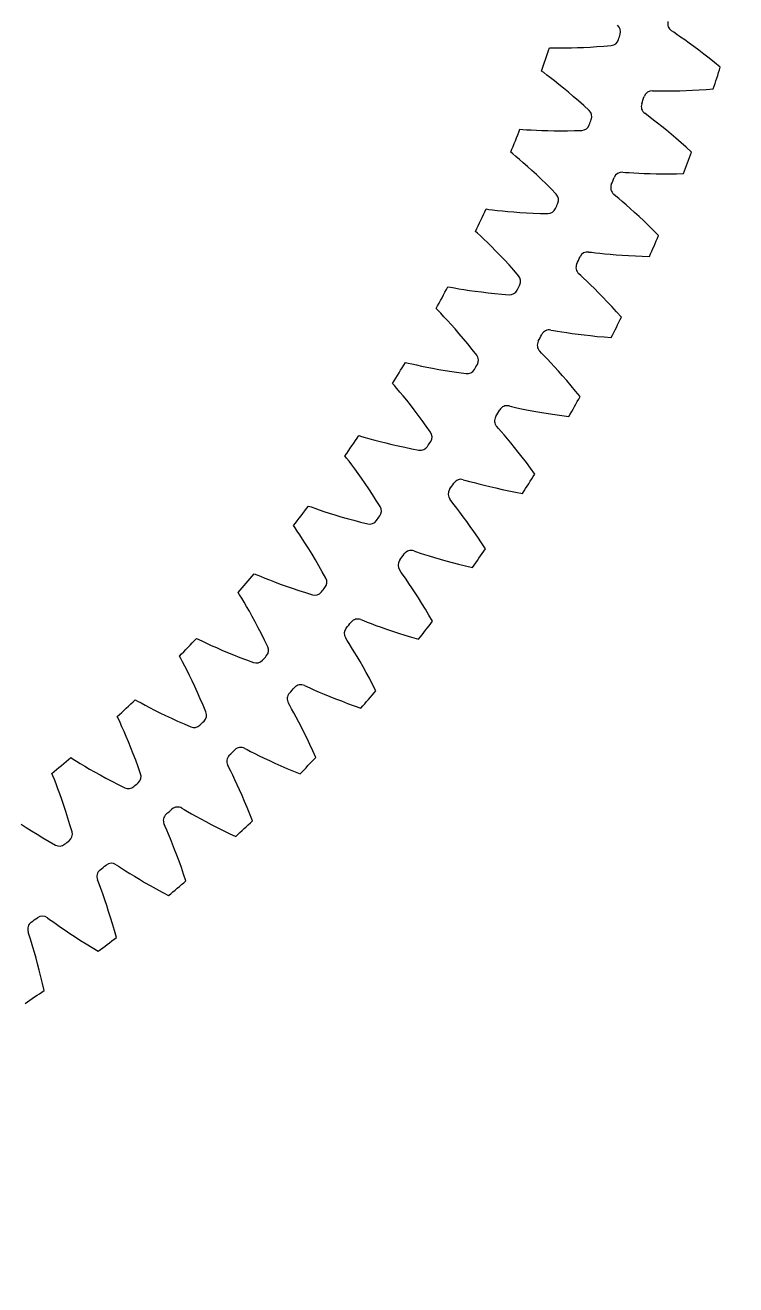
# Model space of a CAD drawing. Header units: millimetres. Extents: x -171 to 171, y -171 to 171.
# Drawn here: x 34.9 to 85.5, y -123.7 to -33.9 of the extents above; entities that cross this region are included whole.
import ezdxf

# ---------------------------------------------------------------- set-up
doc = ezdxf.new("R2010")
doc.units = ezdxf.units.MM

msp = doc.modelspace()

# ---------------------------------------------------------------- linework, layer by layer
at = {"layer": 'outer'}
msp.add_circle((0, 0), 171.326572, dxfattribs=at)
at = {"layer": 'thin_ring_external'}
for p, q in [((81.105349, -34.454786), (80.949314, -34.347022)), ((81.334207, -34.609869), (81.105349, -34.454786)), ((81.600809, -34.793694), (81.334207, -34.609869)), ((81.894878, -35.000376), (81.600809, -34.793694)), ((82.210836, -35.226985), (81.894878, -35.000376)), ((82.545065, -35.471782), (82.210836, -35.226985)), ((82.894976, -35.733631), (82.545065, -35.471782)), ((83.258604, -36.011743), (82.894976, -35.733631)), ((83.634384, -36.305551), (83.258604, -36.011743)), ((84.021037, -36.614632), (83.634384, -36.305551)), ((84.417483, -36.938662), (84.021037, -36.614632)), ((82.445412, -38.581319), (82.921807, -38.557199)), ((82.921807, -38.557199), (83.415881, -38.526841)), ((83.415881, -38.526841), (83.926567, -38.48989)), ((79.598831, -38.614366), (79.788455, -38.615992)), ((79.788455, -38.615992), (80.064867, -38.620812)), ((80.064867, -38.620812), (80.388687, -38.623837)), ((80.388687, -38.623837), (80.748123, -38.623969)), ((80.748123, -38.623969), (81.136926, -38.620396)), ((81.136926, -38.620396), (81.551138, -38.612457)), ((81.551138, -38.612457), (81.987987, -38.599594)), ((81.987987, -38.599594), (82.445412, -38.581319)), ((79.194614, -40.33825), (79.044285, -40.222659)), ((79.415255, -40.504816), (79.194614, -40.33825)), ((79.672123, -40.702015), (79.415255, -40.504816)), ((79.955256, -40.923442), (79.672123, -40.702015)), ((80.259231, -41.165889), (79.955256, -40.923442)), ((80.580524, -41.427432), (80.259231, -41.165889)), ((80.916608, -41.706806), (80.580524, -41.427432)), ((81.265561, -42.003123), (80.916608, -41.706806)), ((81.62585, -42.315735), (81.265561, -42.003123)), ((81.996216, -42.644155), (81.62585, -42.315735)), ((82.3756, -42.988005), (81.996216, -42.644155)), ((77.477671, -44.41548), (77.666965, -44.426787)), ((77.666965, -44.426787), (77.94277, -44.445714)), ((77.94277, -44.445714), (78.266013, -44.465269)), ((78.266013, -44.465269), (78.624973, -44.483755)), ((78.624973, -44.483755), (79.013452, -44.500038)), ((79.013452, -44.500038), (79.427528, -44.51326)), ((79.427528, -44.51326), (79.864465, -44.522719)), ((79.864465, -44.522719), (80.322226, -44.527824)), ((80.322226, -44.527824), (80.799232, -44.52806)), ((80.799232, -44.52806), (81.294211, -44.522971)), ((81.294211, -44.522971), (81.806117, -44.512144)), ((76.985959, -46.116476), (76.841728, -45.99336)), ((77.197807, -46.294091), (76.985959, -46.116476)), ((77.444271, -46.504148), (77.197807, -46.294091)), ((77.715728, -46.739743), (77.444271, -46.504148)), ((78.006927, -46.997395), (77.715728, -46.739743)), ((78.314446, -47.275002), (78.006927, -46.997395)), ((78.635828, -47.571172), (78.314446, -47.275002)), ((78.969195, -47.884921), (78.635828, -47.571172)), ((79.313051, -48.215522), (78.969195, -47.884921)), ((79.666165, -48.562424), (79.313051, -48.215522)), ((80.027497, -48.925197), (79.666165, -48.562424)), ((75.063069, -50.100719), (75.251539, -50.121677)), ((75.251539, -50.121677), (75.526018, -50.154662)), ((75.526018, -50.154662), (75.847841, -50.190697)), ((75.847841, -50.190697), (76.205389, -50.227487)), ((76.205389, -50.227487), (76.59253, -50.263585)), ((76.59253, -50.263585), (77.005391, -50.297932)), ((77.005391, -50.297932), (77.441274, -50.32969)), ((77.441274, -50.32969), (77.898178, -50.358162)), ((77.898178, -50.358162), (78.374549, -50.382754)), ((78.374549, -50.382754), (78.869143, -50.402944)), ((78.869143, -50.402944), (79.380934, -50.41827)), ((74.485145, -51.774389), (74.347389, -51.644069)), ((74.687648, -51.96259), (74.485145, -51.774389)), ((74.923065, -52.184957), (74.687648, -51.96259)), ((75.182137, -52.434106), (74.923065, -52.184957)), ((75.459801, -52.70629), (75.182137, -52.434106)), ((75.752744, -52.999238), (75.459801, -52.70629)), ((76.058584, -53.311431), (75.752744, -52.999238)), ((76.375496, -53.641792), (76.058584, -53.311431)), ((76.702023, -53.98952), (76.375496, -53.641792)), ((77.036964, -54.354), (76.702023, -53.98952)), ((77.379301, -54.73475), (77.036964, -54.354)), ((72.361326, -55.655251), (72.54848, -55.685805)), ((72.54848, -55.685805), (72.820916, -55.732762)), ((72.820916, -55.732762), (73.140479, -55.785183)), ((73.140479, -55.785183), (73.495682, -55.840181)), ((73.495682, -55.840181), (73.880475, -55.896)), ((73.880475, -55.896), (74.291044, -55.951383)), ((74.291044, -55.951383), (74.724737, -56.005356)), ((74.724737, -56.005356), (75.179591, -56.05712)), ((75.179591, -56.05712), (75.654085, -56.106004)), ((75.654085, -56.106004), (76.147003, -56.151423)), ((76.147003, -56.151423), (76.657344, -56.192861)), ((71.698697, -57.297229), (71.567774, -57.160045)), ((71.891326, -57.495524), (71.698697, -57.297229)), ((72.115081, -57.729622), (71.891326, -57.495524)), ((72.361094, -57.991674), (72.115081, -57.729622)), ((72.624498, -58.277681), (72.361094, -57.991674)), ((72.902101, -58.585204), (72.624498, -58.277681)), ((73.191601, -58.912607), (72.902101, -58.585204)), ((73.491231, -59.258719), (73.191601, -58.912607)), ((73.799577, -59.622665), (73.491231, -59.258719)), ((74.11547, -60.003772), (73.799577, -59.622665)), ((74.437919, -60.401505), (74.11547, -60.003772)), ((69.379489, -61.064585), (69.564839, -61.104655)), ((69.564839, -61.104655), (69.834522, -61.165462)), ((69.834522, -61.165462), (70.150992, -61.234131)), ((70.150992, -61.234131), (70.502923, -61.307195)), ((70.502923, -61.307195), (70.884364, -61.382588)), ((70.884364, -61.382588), (71.291569, -61.458863)), ((71.291569, -61.458863), (71.721941, -61.53491)), ((71.721941, -61.53491), (72.173558, -61.609832)), ((72.173558, -61.609832), (72.644937, -61.68288)), ((72.644937, -61.68288), (73.134893, -61.753408)), ((73.134893, -61.753408), (73.642452, -61.82085)), ((68.633884, -62.670587), (68.510137, -62.526897)), ((68.816136, -62.878459), (68.633884, -62.670587)), ((69.027647, -63.123676), (68.816136, -62.878459)), ((69.259959, -63.397949), (69.027647, -63.123676)), ((69.508415, -63.697032), (69.259959, -63.397949)), ((69.769953, -64.018329), (69.508415, -63.697032)), ((70.042358, -64.360086), (69.769953, -64.018329)), ((70.323925, -64.721046), (70.042358, -64.360086)), ((70.613286, -65.100262), (70.323925, -64.721046)), ((70.909307, -65.497001), (70.613286, -65.100262)), ((66.125338, -66.314609), (66.3084, -66.36409)), ((66.3084, -66.36409), (66.574627, -66.438588)), ((71.211027, -65.91068), (70.909307, -65.497001)), ((66.574627, -66.438588), (66.887177, -66.523327)), ((66.887177, -66.523327), (67.234919, -66.614265)), ((67.234919, -66.614265), (67.612012, -66.709037)), ((67.612012, -66.709037), (68.014792, -66.806004)), ((68.014792, -66.806004), (68.440719, -66.903927)), ((68.440719, -66.903927), (68.887921, -67.001811)), ((68.887921, -67.001811), (69.354956, -67.098833)), ((69.354956, -67.098833), (69.840671, -67.194286)), ((69.840671, -67.194286), (70.344125, -67.287557)), ((65.298702, -67.880444), (65.182453, -67.730623)), ((65.470103, -68.097351), (65.298702, -67.880444)), ((65.668816, -68.353049), (65.470103, -68.097351)), ((65.886821, -68.638825), (65.668816, -68.353049)), ((66.119681, -68.950204), (65.886821, -68.638825)), ((66.364473, -69.284436), (66.119681, -68.950204)), ((66.619072, -69.639657), (66.364473, -69.284436)), ((66.881841, -70.014523), (66.619072, -69.639657)), ((67.151461, -70.408019), (66.881841, -70.014523)), ((67.426839, -70.819356), (67.151461, -70.408019)), ((67.707042, -71.247901), (67.426839, -70.819356)), ((62.607362, -71.391625), (62.787659, -71.450389)), ((62.787659, -71.450389), (63.049735, -71.538383)), ((63.049735, -71.538383), (63.357551, -71.638971)), ((63.357551, -71.638971), (63.700195, -71.747546)), ((63.700195, -71.747546), (64.071958, -71.861449)), ((64.071958, -71.861449), (64.469261, -71.978856)), ((64.469261, -71.978856), (64.889632, -72.098399)), ((64.889632, -72.098399), (65.331253, -72.21899)), ((65.331253, -72.21899), (65.792725, -72.339732)), ((65.792725, -72.339732), (66.272933, -72.459862)), ((66.272933, -72.459862), (66.770967, -72.578718)), ((61.701852, -72.91321), (61.593405, -72.757648)), ((61.861954, -73.138585), (61.701852, -72.91321)), ((62.047353, -73.404096), (61.861954, -73.138585)), ((62.25048, -73.700631), (62.047353, -73.404096)), ((62.467138, -74.023494), (62.25048, -73.700631)), ((62.694545, -74.369789), (62.467138, -74.023494)), ((62.930674, -74.737547), (62.694545, -74.369789)), ((63.173959, -75.12534), (62.930674, -74.737547)), ((63.423135, -75.53209), (63.173959, -75.12534)), ((63.67715, -75.956952), (63.423135, -75.53209)), ((63.935107, -76.399245), (63.67715, -75.956952)), ((58.83474, -76.282389), (59.011801, -76.350282)), ((59.011801, -76.350282), (59.269042, -76.451543)), ((59.269042, -76.451543), (59.57132, -76.567717)), ((59.57132, -76.567717), (59.907974, -76.693646)), ((59.907974, -76.693646), (60.273436, -76.826383)), ((60.273436, -76.826383), (60.664225, -76.963923)), ((60.664225, -76.963923), (61.077945, -77.104775)), ((61.077945, -77.104775), (61.512832, -77.247758)), ((57.852718, -77.755752), (57.752356, -77.594857)), ((58.001104, -77.989009), (57.852718, -77.755752)), ((58.172703, -78.26364), (58.001104, -77.989009)), ((61.512832, -77.247758), (61.967537, -77.391906)), ((61.967537, -77.391906), (62.440984, -77.536399)), ((62.440984, -77.536399), (62.9323, -77.680529)), ((58.360425, -78.57016), (58.172703, -78.26364)), ((58.560314, -78.903664), (58.360425, -78.57016)), ((58.769742, -79.261119), (58.560314, -78.903664)), ((58.986785, -79.640454), (58.769742, -79.261119)), ((59.209952, -80.040164), (58.986785, -79.640454)), ((59.438035, -80.459107), (59.209952, -80.040164)), ((59.670025, -80.896384), (59.438035, -80.459107)), ((54.817314, -80.97414), (54.990677, -81.050986)), ((54.990677, -81.050986), (55.242412, -81.16525)), ((55.242412, -81.16525), (55.538364, -81.296706)), ((55.538364, -81.296706), (55.868149, -81.439661)), ((55.868149, -81.439661), (56.226356, -81.590885)), ((56.226356, -81.590885), (56.609613, -81.748201)), ((59.905061, -81.351272), (59.670025, -80.896384)), ((53.761342, -82.395439), (53.669326, -82.229629)), ((53.897624, -82.635968), (53.761342, -82.395439)), ((56.609613, -81.748201), (57.015601, -81.909993)), ((57.015601, -81.909993), (57.442621, -82.074995)), ((57.442621, -82.074995), (57.889371, -82.242172)), ((57.889371, -82.242172), (58.354823, -82.410651)), ((58.354823, -82.410651), (58.838139, -82.57968)), ((54.054977, -82.919003), (53.897624, -82.635968)), ((54.226802, -83.234708), (54.054977, -82.919003)), ((54.409402, -83.577984), (54.226802, -83.234708)), ((54.600305, -83.945666), (54.409402, -83.577984)), ((54.797696, -84.335589), (54.600305, -83.945666)), ((55.000162, -84.746172), (54.797696, -84.335589)), ((55.206556, -85.176215), (55.000162, -84.746172)), ((55.415916, -85.624767), (55.206556, -85.176215)), ((50.565565, -85.454639), (50.734778, -85.540237)), ((50.734778, -85.540237), (50.98035, -85.667206)), ((50.98035, -85.667206), (51.269204, -85.813602)), ((51.269204, -85.813602), (51.591259, -85.973209)), ((51.591259, -85.973209), (51.941278, -86.142527)), ((55.627418, -86.091063), (55.415916, -85.624767)), ((49.438398, -86.820166), (49.354968, -86.649874)), ((49.56222, -87.06734), (49.438398, -86.820166)), ((51.941278, -86.142527), (52.316002, -86.319206)), ((52.316002, -86.319206), (52.713199, -86.501517)), ((52.713199, -86.501517), (53.131236, -86.688108)), ((53.131236, -86.688108), (53.568868, -86.877879)), ((53.568868, -86.877879), (54.025111, -87.069904)), ((49.704916, -87.35804), (49.56222, -87.06734)), ((49.860397, -87.682107), (49.704916, -87.35804)), ((50.025231, -88.034259), (49.860397, -87.682107)), ((54.025111, -87.069904), (54.499165, -87.263391)), ((50.197111, -88.411209), (50.025231, -88.034259)), ((50.374335, -88.810701), (50.197111, -88.411209)), ((50.555572, -89.231088), (50.374335, -88.810701)), ((50.739738, -89.671107), (50.555572, -89.231088)), ((50.925922, -90.129765), (50.739738, -89.671107)), ((46.090585, -89.712197), (46.255207, -89.806323)), ((46.255207, -89.806323), (46.493975, -89.945665)), ((46.493975, -89.945665), (46.774977, -90.10662)), ((46.774977, -90.10662), (47.088463, -90.282463)), ((47.088463, -90.282463), (47.429379, -90.469432)), ((47.429379, -90.469432), (47.794593, -90.665014)), ((51.113339, -90.606252), (50.925922, -90.129765)), ((44.895164, -91.018389), (44.820538, -90.844059)), ((45.006204, -91.271562), (44.895164, -91.018389)), ((45.13387, -91.569169), (45.006204, -91.271562)), ((47.794593, -90.665014), (48.181963, -90.867369)), ((48.181963, -90.867369), (48.589928, -91.075062)), ((48.589928, -91.075062), (49.017299, -91.28693)), ((49.017299, -91.28693), (49.463141, -91.502001)), ((45.272602, -91.900753), (45.13387, -91.569169)), ((45.419239, -92.260862), (45.272602, -91.900753)), ((45.571647, -92.646097), (45.419239, -92.260862)), ((49.463141, -91.502001), (49.926698, -91.719442)), ((45.728242, -93.054117), (45.571647, -92.646097)), ((45.887778, -93.483209), (45.728242, -93.054117)), ((41.404049, -93.735706), (41.56365, -93.838115)), ((41.56365, -93.838115), (41.794992, -93.989467)), ((41.794992, -93.989467), (42.067409, -94.16456)), ((42.067409, -94.16456), (42.371507, -94.356181)), ((46.049236, -93.932059), (45.887778, -93.483209)), ((46.211757, -94.399624), (46.049236, -93.932059)), ((40.143492, -94.979155), (40.077865, -94.801242)), ((40.24146, -95.237668), (40.143492, -94.979155)), ((42.371507, -94.356181), (42.702432, -94.560313)), ((42.702432, -94.560313), (43.057183, -94.774288)), ((43.057183, -94.774288), (43.433715, -94.996158)), ((43.433715, -94.996158), (43.830543, -95.224411)), ((46.3746, -94.885059), (46.211757, -94.399624)), ((40.353764, -95.541406), (40.24146, -95.237668)), ((40.475383, -95.87964), (40.353764, -95.541406)), ((40.603442, -96.246767), (40.475383, -95.87964)), ((43.830543, -95.224411), (44.246539, -95.457825)), ((44.246539, -95.457825), (44.680818, -95.69538)), ((44.680818, -95.69538), (45.132667, -95.936206)), ((40.735981, -96.639281), (40.603442, -96.246767)), ((40.871538, -97.054765), (40.735981, -96.639281)), ((36.518183, -97.51467), (36.672347, -97.625094)), ((36.672347, -97.625094), (36.895659, -97.788061)), ((41.008956, -97.491444), (40.871538, -97.054765)), ((41.147285, -97.947952), (41.008956, -97.491444)), ((35.19578, -98.692132), (35.139323, -98.511099)), ((36.895659, -97.788061), (37.158781, -97.976835)), ((37.158781, -97.976835), (37.452698, -98.183733)), ((37.452698, -98.183733), (37.772768, -98.404497)), ((37.772768, -98.404497), (38.11613, -98.636307)), ((38.11613, -98.636307), (38.480843, -98.877113)), ((41.28572, -98.423206), (41.147285, -97.947952)), ((41.423564, -98.916322), (41.28572, -98.423206)), ((35.28042, -98.95531), (35.19578, -98.692132)), ((35.377068, -99.264385), (35.28042, -98.95531)), ((35.481259, -99.608388), (35.377068, -99.264385)), ((38.480843, -98.877113), (38.865498, -99.125331)), ((38.865498, -99.125331), (39.269033, -99.379681)), ((39.269033, -99.379681), (39.690615, -99.639101)), ((35.590405, -99.981575), (35.481259, -99.608388)), ((35.702729, -100.380345), (35.590405, -99.981575)), ((35.816894, -100.802209), (35.702729, -100.380345)), ((39.690615, -99.639101), (40.129579, -99.902685)), ((35.931836, -101.245334), (35.816894, -100.802209)), ((36.046675, -101.70831), (35.931836, -101.245334)), ((36.160662, -102.190012), (36.046675, -101.70831)), ((36.273148, -102.689524), (36.160662, -102.190012))]:
    msp.add_line(p, q, dxfattribs=at)
for centre, radius, start, end in [((81.274922, -33.843058), 0.6, 163.771799, 237.133759), ((-35, 0), 125, 342.066128, 342.811921), ((-35, 0), 120.5, 340.844969, 341.10625), ((79.575215, -39.213901), 0.6, 87.74429, 161.10625), ((79.395201, -39.735979), 0.6, 160.844969, 234.206929), ((-35, 0), 125, 339.139299, 339.885091), ((-35, 0), 120.5, 337.91814, 338.179421), ((77.423473, -45.013027), 0.6, 84.817461, 158.179421), ((77.217036, -45.525232), 0.6, 157.91814, 231.2801), ((-35, 0), 125, 336.21247, 336.958262), ((74.978432, -50.69472), 0.6, 81.890632, 155.252592), ((74.74611, -51.195716), 0.6, 154.991311, 228.353271), ((-35, 0), 120.5, 334.991311, 335.252592), ((-35, 0), 125, 333.28564, 334.031433), ((71.988869, -56.732635), 0.6, 152.064482, 225.426442), ((-35, 0), 120.5, 332.064482, 332.325762), ((72.246468, -56.244155), 0.6, 78.963802, 152.325762), ((-35, 0), 125, 330.358811, 331.104604), ((68.952506, -62.121546), 0.6, 149.137652, 222.499612), ((-35, 0), 120.5, 329.137652, 329.398933), ((69.234712, -61.646856), 0.6, 76.036973, 149.398933), ((65.951018, -66.888728), 0.6, 73.110144, 146.472104), ((-35, 0), 125, 327.431982, 328.177774), ((65.644943, -67.348389), 0.6, 146.210823, 219.572783), ((-35, 0), 120.5, 326.210823, 326.472104), ((-35, 0), 120.5, 323.283994, 323.545275), ((62.403955, -71.956094), 0.6, 70.183314, 143.545275), ((-35, 0), 125, 324.505153, 325.250945), ((62.074809, -72.399527), 0.6, 143.283994, 216.645954), ((58.602776, -76.835735), 0.6, 67.256485, 140.618445), ((58.251417, -77.261783), 0.6, 140.357164, 213.719125), ((-35, 0), 120.5, 320.357164, 320.618445), ((-35, 0), 125, 321.578323, 322.324116), ((54.184744, -81.922473), 0.6, 137.430335, 210.792295), ((-35, 0), 120.5, 317.430335, 317.691616), ((54.557399, -81.514921), 0.6, 64.329656, 137.691616), ((-35, 0), 125, 318.651494, 319.397286), ((49.885397, -86.369435), 0.6, 134.503506, 207.865466), ((-35, 0), 120.5, 314.503506, 314.764787), ((50.278376, -85.981443), 0.6, 61.402827, 134.764787), ((-35, 0), 125, 315.724665, 316.470457), ((45.776872, -90.22365), 0.6, 58.475997, 131.837958), ((45.364594, -90.59107), 0.6, 131.576677, 204.938637), ((-35, 0), 120.5, 311.576677, 311.837958), ((-35, 0), 125, 312.797835, 313.543628), ((40.634129, -94.576363), 0.6, 128.649847, 202.011807), ((-35, 0), 120.5, 308.649847, 308.911128), ((41.06463, -94.230473), 0.6, 55.549168, 128.911128), ((-35, 0), 125, 309.871006, 310.616799), ((-35, 0), 120.5, 305.723018, 305.984299), ((36.153944, -97.99146), 0.6, 52.622339, 125.984299), ((35.706344, -98.314917), 0.6, 125.723018, 199.084978), ((-35, 0), 125, 306.944177, 307.689969), ((-35, 0), 125, 304.017348, 304.76314)]:
    msp.add_arc(centre, radius, start, end, dxfattribs=at)
at = {"layer": 'thin_ring_internal'}
for p, q in [((72.261995, -35.55087), (72.453562, -35.554802)), ((72.453562, -35.554802), (72.734279, -35.558599)), ((72.734279, -35.558599), (73.063201, -35.560149)), ((73.063201, -35.560149), (73.428368, -35.558307)), ((73.428368, -35.558307), (73.823445, -35.552219)), ((73.823445, -35.552219), (74.244416, -35.541186)), ((74.244416, -35.541186), (74.688473, -35.524615)), ((74.688473, -35.524615), (75.153524, -35.501987)), ((75.153524, -35.501987), (75.637939, -35.472843)), ((75.637939, -35.472843), (76.140404, -35.436765)), ((76.140404, -35.436765), (76.659272, -35.39515)), ((71.850615, -37.327711), (71.696371, -37.214036)), ((72.075443, -37.495844), (71.850615, -37.327711)), ((72.337111, -37.695148), (72.075443, -37.495844)), ((72.625442, -37.919236), (72.337111, -37.695148)), ((72.934891, -38.164926), (72.625442, -37.919236)), ((73.261852, -38.430323), (72.934891, -38.164926)), ((73.603735, -38.714184), (73.261852, -38.430323)), ((73.958567, -39.015645), (73.603735, -38.714184)), ((74.324775, -39.334076), (73.958567, -39.015645)), ((74.701064, -39.669009), (74.324775, -39.334076)), ((75.086978, -40.018331), (74.701064, -39.669009)), ((70.160534, -41.355315), (70.3516, -41.369702)), ((70.3516, -41.369702), (70.631691, -41.388823)), ((70.631691, -41.388823), (70.960038, -41.408332)), ((70.960038, -41.408332), (71.32476, -41.426435)), ((71.32476, -41.426435), (71.71958, -41.441931)), ((71.71958, -41.441931), (72.140525, -41.453903)), ((72.140525, -41.453903), (72.584825, -41.461606)), ((72.584825, -41.461606), (73.050418, -41.464409)), ((73.050418, -41.464409), (73.535701, -41.461762)), ((73.535701, -41.461762), (74.039387, -41.453177)), ((74.039387, -41.453177), (74.559753, -41.439958)), ((69.652736, -43.107039), (69.504929, -42.985111)), ((69.868047, -43.287199), (69.652736, -43.107039)), ((70.118441, -43.500495), (69.868047, -43.287199)), ((70.394104, -43.739994), (70.118441, -43.500495)), ((70.689675, -44.002217), (70.394104, -43.739994)), ((71.001654, -44.285072), (70.689675, -44.002217)), ((71.327526, -44.58718), (71.001654, -44.285072)), ((71.665366, -44.907567), (71.327526, -44.58718)), ((72.013638, -45.245522), (71.665366, -44.907567)), ((72.371075, -45.600504), (72.013638, -45.245522)), ((72.737337, -45.970379), (72.371075, -45.600504)), ((67.745233, -47.036338), (67.935228, -47.061139)), ((67.935228, -47.061139), (68.213857, -47.095527)), ((68.213857, -47.095527), (68.540648, -47.132938)), ((68.540648, -47.132938), (68.903838, -47.170931)), ((68.903838, -47.170931), (69.297222, -47.207964)), ((69.297222, -47.207964), (69.716886, -47.242906)), ((69.716886, -47.242906), (70.160101, -47.27486)), ((70.160101, -47.27486), (70.624846, -47.303084)), ((70.624846, -47.303084), (71.10955, -47.326942)), ((71.10955, -47.326942), (71.612953, -47.345876)), ((71.612953, -47.345876), (72.133265, -47.361094)), ((67.142532, -48.757718), (67.001604, -48.627901)), ((67.347683, -48.949368), (67.142532, -48.757718)), ((67.586056, -49.176019), (67.347683, -48.949368)), ((67.848228, -49.430215), (67.586056, -49.176019)), ((68.129038, -49.708187), (67.848228, -49.430215)), ((68.425106, -50.007657), (68.129038, -49.708187)), ((68.733994, -50.327109), (68.425106, -50.007657)), ((69.053833, -50.665468), (68.733994, -50.327109)), ((69.38313, -51.021938), (69.053833, -50.665468)), ((69.720649, -51.395909), (69.38313, -51.021938)), ((70.066166, -51.785234), (69.720649, -51.395909)), ((65.023299, -52.576988), (65.211657, -52.612126)), ((65.211657, -52.612126), (65.487992, -52.661679)), ((65.487992, -52.661679), (65.812253, -52.716879)), ((65.812253, -52.716879), (66.172825, -52.774649)), ((66.172825, -52.774649), (66.5636, -52.83311)), ((66.5636, -52.83311), (66.980729, -52.890917)), ((66.980729, -52.890917), (67.421539, -52.947028)), ((67.421539, -52.947028), (67.884049, -53.000589)), ((67.884049, -53.000589), (68.366727, -53.05088)), ((68.366727, -53.05088), (68.868345, -53.097276)), ((68.868345, -53.097276), (69.387049, -53.140885)), ((64.327495, -54.262886), (64.193866, -54.125566)), ((64.521874, -54.465452), (64.327495, -54.262886)), ((64.747513, -54.704783), (64.521874, -54.465452)), ((64.995413, -54.972916), (64.747513, -54.704783)), ((65.260624, -55.265808), (64.995413, -54.972916)), ((65.539896, -55.581), (65.260624, -55.265808)), ((65.830878, -55.916843), (65.539896, -55.581)), ((66.131763, -56.272164), (65.830878, -55.916843)), ((66.441102, -56.646084), (66.131763, -56.272164)), ((66.757695, -57.037929), (66.441102, -56.646084)), ((67.081435, -57.445541), (66.757695, -57.037929)), ((62.002857, -57.960726), (62.189014, -58.006099)), ((62.189014, -58.006099), (62.462231, -58.070667)), ((62.462231, -58.070667), (62.782993, -58.143494)), ((62.782993, -58.143494), (63.139873, -58.220868)), ((63.139873, -58.220868), (63.526873, -58.300581)), ((63.526873, -58.300581), (63.940223, -58.381081)), ((63.940223, -58.381081), (64.37731, -58.46118)), ((64.37731, -58.46118), (64.836205, -58.539919)), ((64.836205, -58.539919), (65.315416, -58.616494)), ((65.315416, -58.616494), (65.813752, -58.690213)), ((65.813752, -58.690213), (66.329301, -58.762084)), ((61.216025, -59.606111), (61.090095, -59.461699)), ((61.399052, -59.818991), (61.216025, -59.606111)), ((61.611285, -60.070286), (61.399052, -59.818991)), ((61.844172, -60.351557), (61.611285, -60.070286)), ((62.092993, -60.658495), (61.844172, -60.351557)), ((62.354636, -60.988467), (62.092993, -60.658495)), ((62.626844, -61.3397), (62.354636, -60.988467)), ((62.907876, -61.710921), (62.626844, -61.3397)), ((63.196334, -62.101176), (62.907876, -61.710921)), ((63.491056, -62.509725), (63.196334, -62.101176)), ((63.792054, -62.934408), (63.491056, -62.509725)), ((58.69292, -63.171487), (58.876322, -63.226958)), ((58.876322, -63.226958), (59.145605, -63.30635)), ((59.145605, -63.30635), (59.461911, -63.396585)), ((59.461911, -63.396585), (59.814033, -63.493332)), ((59.814033, -63.493332), (60.196102, -63.59406)), ((60.196102, -63.59406), (60.604439, -63.697013)), ((60.604439, -63.697013), (61.036501, -63.800862)), ((61.036501, -63.800862), (61.490411, -63.904543)), ((61.490411, -63.904543), (61.964725, -64.007172)), ((61.964725, -64.007172), (62.458292, -64.107996)), ((62.458292, -64.107996), (62.969146, -64.207913)), ((57.817409, -64.771449), (57.699553, -64.620375)), ((57.988538, -64.994006), (57.817409, -64.771449)), ((58.186731, -65.256516), (57.988538, -64.994006)), ((58.403911, -65.550085), (58.186731, -65.256516)), ((58.635599, -65.870153), (58.403911, -65.550085)), ((58.878832, -66.21392), (58.635599, -65.870153)), ((59.131452, -66.579494), (58.878832, -66.21392)), ((59.391793, -66.965508), (59.131452, -66.579494)), ((59.658509, -67.370934), (59.391793, -66.965508)), ((59.930481, -67.794968), (59.658509, -67.370934)), ((60.207838, -68.235454), (59.930481, -67.794968)), ((55.103366, -68.19372), (55.283465, -68.259123)), ((55.283465, -68.259123), (55.548011, -68.353103)), ((55.548011, -68.353103), (55.858918, -68.460475)), ((55.858918, -68.460475), (56.205231, -68.576308)), ((56.205231, -68.576308), (56.581229, -68.69775)), ((56.581229, -68.69775), (56.983335, -68.822848)), ((56.983335, -68.822848), (57.40908, -68.950136)), ((57.40908, -68.950136), (57.856651, -69.07845)), ((54.141789, -69.743483), (54.032359, -69.586199)), ((54.300509, -69.975053), (54.141789, -69.743483)), ((57.856651, -69.07845), (58.324653, -69.206829)), ((58.324653, -69.206829), (58.811977, -69.334455)), ((58.811977, -69.334455), (59.316613, -69.46212)), ((54.484071, -70.247994), (54.300509, -69.975053)), ((54.684895, -70.552986), (54.484071, -70.247994)), ((54.898759, -70.885228), (54.684895, -70.552986)), ((55.122856, -71.241766), (54.898759, -70.885228)), ((55.355136, -71.620589), (55.122856, -71.241766)), ((55.594008, -72.020244), (55.355136, -71.620589)), ((55.838186, -72.43963), (55.594008, -72.020244)), ((56.086596, -72.877883), (55.838186, -72.43963)), ((51.244909, -73.012436), (51.421167, -73.087576)), ((51.421167, -73.087576), (51.680186, -73.195862)), ((51.680186, -73.195862), (51.984766, -73.320053)), ((51.984766, -73.320053), (52.324237, -73.454624)), ((52.324237, -73.454624), (52.693042, -73.596418)), ((56.339485, -73.332859), (56.086596, -72.877883)), ((50.200135, -74.507375), (50.099458, -74.34435)), ((52.693042, -73.596418), (53.087716, -73.743288)), ((53.087716, -73.743288), (53.505875, -73.893636)), ((53.505875, -73.893636), (53.945771, -74.0462)), ((53.945771, -74.0462), (54.406064, -74.199945)), ((54.406064, -74.199945), (54.885691, -74.353993)), ((54.885691, -74.353993), (55.382603, -74.509025)), ((50.345972, -74.747267), (50.200135, -74.507375)), ((50.514355, -75.029825), (50.345972, -74.747267)), ((50.698224, -75.345328), (50.514355, -75.029825)), ((50.893625, -75.688754), (50.698224, -75.345328)), ((51.097918, -76.056997), (50.893625, -75.688754)), ((51.309164, -76.44794), (51.097918, -76.056997)), ((51.525855, -76.860044), (51.309164, -76.44794)), ((51.746767, -77.292138), (51.525855, -76.860044)), ((47.129062, -77.613253), (47.300955, -77.697907)), ((47.300955, -77.697907), (47.553674, -77.820176)), ((47.553674, -77.820176), (47.851017, -77.960815)), ((47.851017, -77.960815), (48.182632, -78.113724)), ((51.970873, -77.743303), (51.746767, -77.292138)), ((52.198538, -78.211409), (51.970873, -77.743303)), ((46.00421, -79.048908), (45.912586, -78.880628)), ((48.182632, -78.113724), (48.543144, -78.275446)), ((48.543144, -78.275446), (48.929209, -78.44365)), ((48.929209, -78.44365), (49.338533, -78.616609)), ((49.338533, -78.616609), (49.769442, -78.792967)), ((49.769442, -78.792967), (50.220652, -78.971619)), ((46.13673, -79.296406), (46.00421, -79.048908)), ((46.289431, -79.587738), (46.13673, -79.296406)), ((46.455797, -79.912811), (46.289431, -79.587738)), ((50.220652, -78.971619), (50.691151, -79.151629)), ((50.691151, -79.151629), (51.178855, -79.333566)), ((46.632152, -80.266395), (46.455797, -79.912811)), ((46.81603, -80.645245), (46.632152, -80.266395)), ((47.005612, -81.047141), (46.81603, -80.645245)), ((47.199475, -81.470462), (47.005612, -81.047141)), ((47.39646, -81.913975), (47.199475, -81.470462)), ((42.768111, -81.982443), (42.935124, -82.076357)), ((42.935124, -82.076357), (43.180789, -82.212245)), ((43.180789, -82.212245), (43.470008, -82.368911)), ((43.470008, -82.368911), (43.792778, -82.539701)), ((47.595594, -82.376705), (47.39646, -81.913975)), ((47.797357, -82.856546), (47.595594, -82.376705)), ((41.566537, -83.354528), (41.484239, -83.181495)), ((41.685343, -83.608893), (41.566537, -83.354528)), ((43.792778, -82.539701), (44.14392, -82.720869)), ((44.14392, -82.720869), (44.520224, -82.909905)), ((44.520224, -82.909905), (44.919492, -83.104958)), ((44.919492, -83.104958), (45.340127, -83.304586)), ((45.340127, -83.304586), (45.780908, -83.50761)), ((41.821907, -83.90813), (41.685343, -83.608893)), ((41.970273, -84.241803), (41.821907, -83.90813)), ((42.127056, -84.604489), (41.970273, -84.241803)), ((45.780908, -83.50761), (46.240875, -83.713046)), ((46.240875, -83.713046), (46.717915, -83.921344)), ((42.289971, -84.992816), (42.127056, -84.604489)), ((42.457323, -85.404464), (42.289971, -84.992816)), ((38.175069, -86.106964), (38.336704, -86.209859)), ((42.627779, -85.837741), (42.457323, -85.404464)), ((42.800251, -86.29135), (42.627779, -85.837741)), ((38.336704, -86.209859), (38.574581, -86.358959)), ((38.574581, -86.358959), (38.854814, -86.531186)), ((38.854814, -86.531186), (39.167776, -86.719347)), ((39.167776, -86.719347), (39.5085, -86.919421)), ((39.5085, -86.919421), (39.873919, -87.128724)), ((42.973818, -86.764264), (42.800251, -86.29135)), ((43.149076, -87.254407), (42.973818, -86.764264)), ((36.90036, -87.411385), (36.827634, -87.234116)), ((37.005098, -87.671859), (36.90036, -87.411385)), ((37.125117, -87.978106), (37.005098, -87.671859)), ((39.873919, -87.128724), (40.26194, -87.34529)), ((40.26194, -87.34529), (40.671045, -87.56759)), ((40.671045, -87.56759), (41.100082, -87.794383)), ((41.100082, -87.794383), (41.548144, -88.02463)), ((37.255039, -88.319383), (37.125117, -87.978106)), ((37.391782, -88.690091), (37.255039, -88.319383)), ((37.533248, -89.086734), (37.391782, -88.690091)), ((41.548144, -88.02463), (42.013097, -88.258668)), ((37.67787, -89.506908), (37.533248, -89.086734)), ((37.824412, -89.948847), (37.67787, -89.506908)), ((37.971855, -90.411197), (37.824412, -89.948847)), ((38.119338, -90.892883), (37.971855, -90.411197)), ((34.650718, -90.858571), (35.004161, -91.087517)), ((35.004161, -91.087517), (35.379777, -91.324949)), ((35.379777, -91.324949), (35.776132, -91.569258)), ((38.267568, -91.391866), (38.119338, -90.892883)), ((35.776132, -91.569258), (36.192143, -91.819142)), ((36.192143, -91.819142), (36.626963, -92.073514)), ((36.626963, -92.073514), (37.078442, -92.332594))]:
    msp.add_line(p, q, dxfattribs=at)
for centre, radius, start, end in [((76.722079, -34.406206), 0.6, 342.883132, 49.959479), ((76.600662, -34.798019), 0.6, 275.605739, 342.682085), ((-35, 0), 117.5, 342.682085, 342.883132), ((-35, 0), 113, 340.772022, 341.662761), ((74.676472, -40.45592), 0.6, 339.752697, 46.829044), ((74.53384, -40.840518), 0.6, 272.475304, 339.55165), ((-35, 0), 117.5, 339.55165, 339.752697), ((-35, 0), 113, 337.641587, 338.532326), ((-35, 0), 117.5, 336.421216, 336.622263), ((72.303547, -46.384898), 0.6, 336.622263, 43.698609), ((-35, 0), 113, 334.511152, 335.401891), ((72.140125, -46.761133), 0.6, 269.344869, 336.421216), ((69.610386, -52.175445), 0.6, 333.491828, 40.568174), ((-35, 0), 113, 331.380718, 332.271456), ((69.426662, -52.542194), 0.6, 266.214434, 333.290781), ((-35, 0), 117.5, 333.290781, 333.491828), ((-35, 0), 113, 328.250283, 329.141021), ((-35, 0), 117.5, 330.160346, 330.361393), ((66.605027, -57.81028), 0.6, 330.361393, 37.437739), ((66.401549, -58.166449), 0.6, 263.084, 330.160346), ((-35, 0), 113, 325.119848, 326.010587), ((-35, 0), 117.5, 327.029911, 327.230958), ((63.296438, -63.272587), 0.6, 327.230958, 34.307305), ((63.073814, -63.617113), 0.6, 259.953565, 327.029911), ((-35, 0), 113, 321.989413, 322.880152), ((-35, 0), 117.5, 323.899476, 324.100524), ((59.694494, -68.546063), 0.6, 324.100524, 31.17687), ((59.453388, -68.877917), 0.6, 256.82313, 323.899476), ((-35, 0), 113, 318.858979, 319.749717), ((55.809945, -73.614971), 0.6, 320.970089, 28.046435), ((55.551076, -73.933163), 0.6, 253.692695, 320.769042), ((-35, 0), 117.5, 320.769042, 320.970089), ((-35, 0), 113, 315.728544, 316.619282), ((-35, 0), 117.5, 317.638607, 317.839654), ((51.654383, -78.464183), 0.6, 317.839654, 24.916), ((51.378524, -78.767764), 0.6, 250.562261, 317.638607), ((-35, 0), 113, 312.598109, 313.488848), ((47.24021, -83.079227), 0.6, 314.709219, 21.785566), ((46.948184, -83.36729), 0.6, 247.431826, 314.508172), ((-35, 0), 117.5, 314.508172, 314.709219), ((-35, 0), 113, 309.467674, 310.358413), ((-35, 0), 117.5, 311.377737, 311.578784), ((42.5806, -87.446329), 0.6, 311.578784, 18.655131), ((42.273279, -87.718016), 0.6, 244.301391, 311.377737), ((37.689459, -91.552458), 0.6, 308.44835, 15.524696), ((37.36776, -91.806956), 0.6, 241.170956, 308.247303), ((-35, 0), 117.5, 308.247303, 308.44835)]:
    msp.add_arc(centre, radius, start, end, dxfattribs=at)

doc.saveas('drawing.dxf')
